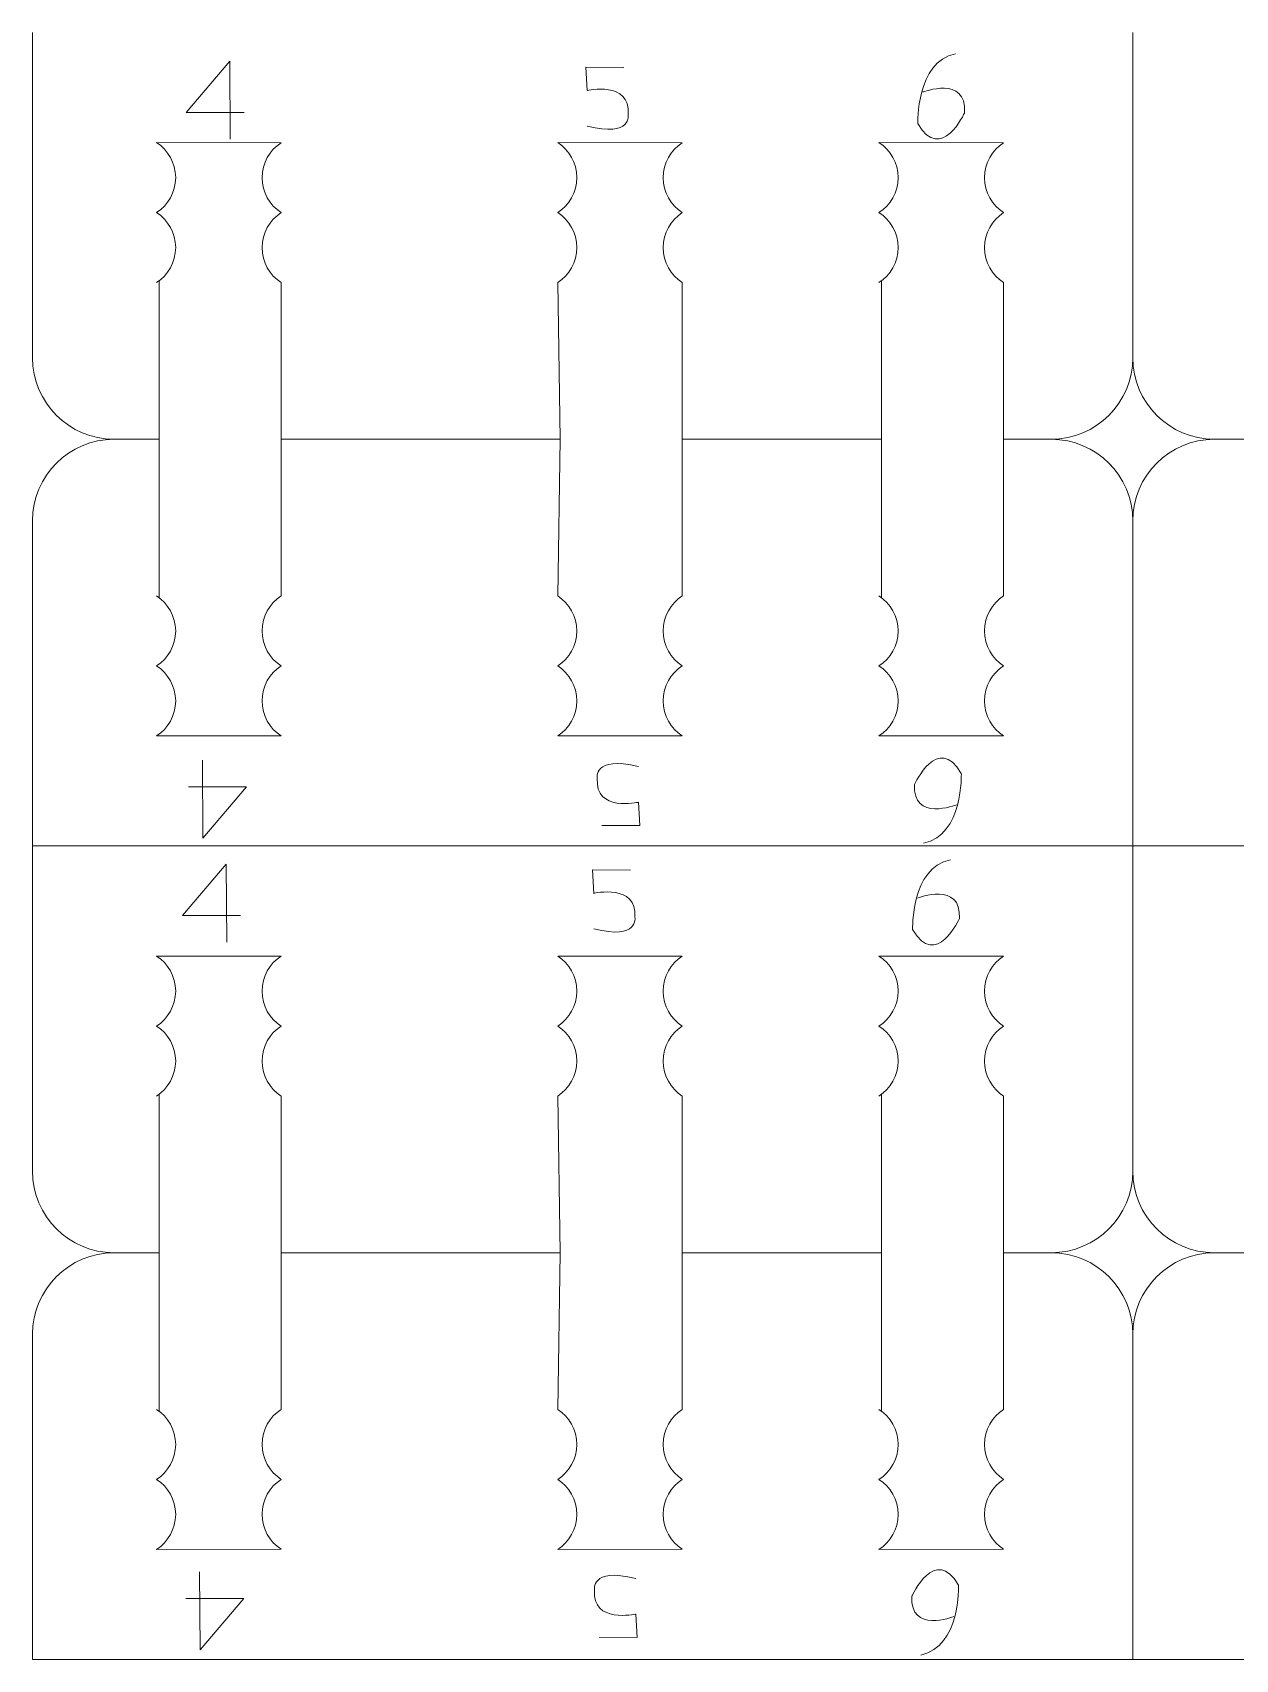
# Model space of a CAD drawing. Header units: centimetres. Extents: x -25 to 25, y -32.5 to 32.5.
# Drawn here: x -22.061 to -19.164, y 13.369 to 17.286 of the extents above; entities that cross this region are included whole.
import ezdxf

# ---------------------------------------------------------------- set-up
doc = ezdxf.new("R2010")
doc.units = ezdxf.units.CM
doc.header["$MEASUREMENT"] = 0
doc.layers.add('Capa 1', color=7, linetype='Continuous')

msp = doc.modelspace()

# ---------------------------------------------------------------- linework, layer by layer
at = {"layer": 'Capa 1', "color": 250, "lineweight": 9}
for points, knots in [([(-22.06083, 17.28598), (-22.06083, 16.83215), (-22.06083, 16.5028), (-22.06083, 16.5028), (-22.06083, 16.5028), (-22.06083, 16.395), (-21.97263, 16.3068), (-21.86483, 16.3068)], [0, 0, 0, 0, 0.3333333, 0.3333333, 0.3333333, 0.3333333, 1, 1, 1, 1]), ([(-19.41172, 17.28598), (-19.41172, 16.83215), (-19.41172, 16.5028), (-19.41172, 16.5028), (-19.41172, 16.5028), (-19.41172, 16.395), (-19.32352, 16.3068), (-19.21572, 16.3068)], [0, 0, 0, 0, 0.3333333, 0.3333333, 0.3333333, 0.3333333, 1, 1, 1, 1]), ([(-21.76224, 16.85253), (-21.73454, 16.87031), (-21.71618, 16.90139), (-21.71618, 16.93675), (-21.71618, 16.93675), (-21.71618, 16.97211), (-21.73454, 17.00319), (-21.76224, 17.02097)], [0, 0, 0, 0, 0.3333333, 0.3333333, 0.3333333, 0.3333333, 1, 1, 1, 1]), ([(-21.46223, 16.85237), (-21.48993, 16.87015), (-21.50829, 16.90123), (-21.50829, 16.93659), (-21.50829, 16.93659), (-21.50829, 16.97195), (-21.48993, 17.00303), (-21.46223, 17.02081)], [0, 0, 0, 0, 0.3333333, 0.3333333, 0.3333333, 0.3333333, 1, 1, 1, 1]), ([(-20.79631, 16.85253), (-20.76861, 16.87031), (-20.75025, 16.90139), (-20.75025, 16.93675), (-20.75025, 16.93675), (-20.75025, 16.97211), (-20.76861, 17.00319), (-20.79631, 17.02097)], [0, 0, 0, 0, 0.3333333, 0.3333333, 0.3333333, 0.3333333, 1, 1, 1, 1]), ([(-20.4963, 16.85237), (-20.524, 16.87015), (-20.54236, 16.90123), (-20.54236, 16.93659), (-20.54236, 16.93659), (-20.54236, 16.97195), (-20.524, 17.00303), (-20.4963, 17.02081)], [0, 0, 0, 0, 0.3333333, 0.3333333, 0.3333333, 0.3333333, 1, 1, 1, 1]), ([(-20.02275, 16.85253), (-19.99505, 16.87031), (-19.97669, 16.90139), (-19.97669, 16.93675), (-19.97669, 16.93675), (-19.97669, 16.97211), (-19.99505, 17.00319), (-20.02275, 17.02097)], [0, 0, 0, 0, 0.3333333, 0.3333333, 0.3333333, 0.3333333, 1, 1, 1, 1]), ([(-19.72274, 16.85237), (-19.75044, 16.87015), (-19.7688, 16.90123), (-19.7688, 16.93659), (-19.7688, 16.93659), (-19.7688, 16.97195), (-19.75044, 17.00303), (-19.72274, 17.02081)], [0, 0, 0, 0, 0.3333333, 0.3333333, 0.3333333, 0.3333333, 1, 1, 1, 1]), ([(-21.76224, 16.68409), (-21.73454, 16.70187), (-21.71618, 16.73295), (-21.71618, 16.76831), (-21.71618, 16.76831), (-21.71618, 16.80367), (-21.73454, 16.83475), (-21.76224, 16.85253)], [0, 0, 0, 0, 0.3333333, 0.3333333, 0.3333333, 0.3333333, 1, 1, 1, 1]), ([(-21.46223, 16.68393), (-21.48993, 16.70171), (-21.50829, 16.73279), (-21.50829, 16.76815), (-21.50829, 16.76815), (-21.50829, 16.80351), (-21.48993, 16.83459), (-21.46223, 16.85237)], [0, 0, 0, 0, 0.3333333, 0.3333333, 0.3333333, 0.3333333, 1, 1, 1, 1]), ([(-20.79631, 16.68409), (-20.76861, 16.70187), (-20.75025, 16.73295), (-20.75025, 16.76831), (-20.75025, 16.76831), (-20.75025, 16.80367), (-20.76861, 16.83475), (-20.79631, 16.85253)], [0, 0, 0, 0, 0.3333333, 0.3333333, 0.3333333, 0.3333333, 1, 1, 1, 1]), ([(-20.4963, 16.68393), (-20.524, 16.70171), (-20.54236, 16.73279), (-20.54236, 16.76815), (-20.54236, 16.76815), (-20.54236, 16.80351), (-20.524, 16.83459), (-20.4963, 16.85237)], [0, 0, 0, 0, 0.3333333, 0.3333333, 0.3333333, 0.3333333, 1, 1, 1, 1]), ([(-20.02275, 16.68409), (-19.99505, 16.70187), (-19.97669, 16.73295), (-19.97669, 16.76831), (-19.97669, 16.76831), (-19.97669, 16.80367), (-19.99505, 16.83475), (-20.02275, 16.85253)], [0, 0, 0, 0, 0.3333333, 0.3333333, 0.3333333, 0.3333333, 1, 1, 1, 1]), ([(-19.72274, 16.68393), (-19.75044, 16.70171), (-19.7688, 16.73279), (-19.7688, 16.76815), (-19.7688, 16.76815), (-19.7688, 16.80351), (-19.75044, 16.83459), (-19.72274, 16.85237)], [0, 0, 0, 0, 0.3333333, 0.3333333, 0.3333333, 0.3333333, 1, 1, 1, 1]), ([(-22.06083, 15.32762), (-22.06083, 15.78145), (-22.06083, 16.1108), (-22.06083, 16.1108), (-22.06083, 16.1108), (-22.06083, 16.2186), (-21.97263, 16.3068), (-21.86483, 16.3068), (-21.86483, 16.3068), (-21.86483, 16.3068), (-21.75623, 16.3068), (-21.75623, 16.3068), (-21.75623, 16.3068), (-21.75623, 16.3068), (-21.75623, 15.92533), (-21.75623, 15.92533)], [0, 0, 0, 0, 0.2, 0.2, 0.2, 0.2, 0.4, 0.4, 0.4, 0.4, 0.6, 0.6, 0.6, 0.6, 1, 1, 1, 1]), ([(-21.46223, 15.92967), (-21.46223, 15.92967), (-21.46223, 16.3068), (-21.46223, 16.3068), (-21.46223, 16.3068), (-21.46223, 16.3068), (-20.7903, 16.3068), (-20.7903, 16.3068), (-20.7903, 16.3068), (-20.7903, 16.3068), (-20.79631, 15.92951), (-20.79631, 15.92951)], [0, 0, 0, 0, 0.25, 0.25, 0.25, 0.25, 0.5, 0.5, 0.5, 0.5, 1, 1, 1, 1]), ([(-20.4963, 15.92967), (-20.4963, 15.92967), (-20.4963, 16.3068), (-20.4963, 16.3068), (-20.4963, 16.3068), (-20.4963, 16.3068), (-20.01674, 16.3068), (-20.01674, 16.3068), (-20.01674, 16.3068), (-20.01674, 16.3068), (-20.01674, 15.92533), (-20.01674, 15.92533)], [0, 0, 0, 0, 0.25, 0.25, 0.25, 0.25, 0.5, 0.5, 0.5, 0.5, 1, 1, 1, 1]), ([(-19.72274, 15.92967), (-19.72274, 15.92967), (-19.72274, 16.3068), (-19.72274, 16.3068), (-19.72274, 16.3068), (-19.72274, 16.3068), (-19.60772, 16.3068), (-19.60772, 16.3068), (-19.60772, 16.3068), (-19.49992, 16.3068), (-19.41172, 16.2186), (-19.41172, 16.1108)], [0, 0, 0, 0, 0.25, 0.25, 0.25, 0.25, 0.5, 0.5, 0.5, 0.5, 1, 1, 1, 1]), ([(-19.41172, 15.32762), (-19.41172, 15.78145), (-19.41172, 16.1108), (-19.41172, 16.1108), (-19.41172, 16.1108), (-19.41172, 16.2186), (-19.32352, 16.3068), (-19.21572, 16.3068), (-19.21572, 16.3068), (-19.21572, 16.3068), (-19.10712, 16.3068), (-19.10712, 16.3068), (-19.10712, 16.3068), (-19.10712, 16.3068), (-19.10712, 15.92533), (-19.10712, 15.92533)], [0, 0, 0, 0, 0.2, 0.2, 0.2, 0.2, 0.4, 0.4, 0.4, 0.4, 0.6, 0.6, 0.6, 0.6, 1, 1, 1, 1]), ([(-21.76224, 15.92951), (-21.73454, 15.91173), (-21.71618, 15.88065), (-21.71618, 15.84529), (-21.71618, 15.84529), (-21.71618, 15.80993), (-21.73454, 15.77885), (-21.76224, 15.76107)], [0, 0, 0, 0, 0.3333333, 0.3333333, 0.3333333, 0.3333333, 1, 1, 1, 1]), ([(-21.46223, 15.92967), (-21.48993, 15.91189), (-21.50829, 15.88081), (-21.50829, 15.84545), (-21.50829, 15.84545), (-21.50829, 15.81009), (-21.48993, 15.77901), (-21.46223, 15.76123)], [0, 0, 0, 0, 0.3333333, 0.3333333, 0.3333333, 0.3333333, 1, 1, 1, 1]), ([(-20.79631, 15.92951), (-20.76861, 15.91173), (-20.75025, 15.88065), (-20.75025, 15.84529), (-20.75025, 15.84529), (-20.75025, 15.80993), (-20.76861, 15.77885), (-20.79631, 15.76107)], [0, 0, 0, 0, 0.3333333, 0.3333333, 0.3333333, 0.3333333, 1, 1, 1, 1]), ([(-20.4963, 15.92967), (-20.524, 15.91189), (-20.54236, 15.88081), (-20.54236, 15.84545), (-20.54236, 15.84545), (-20.54236, 15.81009), (-20.524, 15.77901), (-20.4963, 15.76123)], [0, 0, 0, 0, 0.3333333, 0.3333333, 0.3333333, 0.3333333, 1, 1, 1, 1]), ([(-20.02275, 15.92951), (-19.99505, 15.91173), (-19.97669, 15.88065), (-19.97669, 15.84529), (-19.97669, 15.84529), (-19.97669, 15.80993), (-19.99505, 15.77885), (-20.02275, 15.76107)], [0, 0, 0, 0, 0.3333333, 0.3333333, 0.3333333, 0.3333333, 1, 1, 1, 1]), ([(-19.72274, 15.92967), (-19.75044, 15.91189), (-19.7688, 15.88081), (-19.7688, 15.84545), (-19.7688, 15.84545), (-19.7688, 15.81009), (-19.75044, 15.77901), (-19.72274, 15.76123)], [0, 0, 0, 0, 0.3333333, 0.3333333, 0.3333333, 0.3333333, 1, 1, 1, 1]), ([(-21.76224, 15.76107), (-21.73454, 15.74329), (-21.71618, 15.71221), (-21.71618, 15.67685), (-21.71618, 15.67685), (-21.71618, 15.64149), (-21.73454, 15.61041), (-21.76224, 15.59263)], [0, 0, 0, 0, 0.3333333, 0.3333333, 0.3333333, 0.3333333, 1, 1, 1, 1]), ([(-21.46223, 15.76123), (-21.48993, 15.74345), (-21.50829, 15.71237), (-21.50829, 15.67701), (-21.50829, 15.67701), (-21.50829, 15.64165), (-21.48993, 15.61057), (-21.46223, 15.59279)], [0, 0, 0, 0, 0.3333333, 0.3333333, 0.3333333, 0.3333333, 1, 1, 1, 1]), ([(-20.79631, 15.76107), (-20.76861, 15.74329), (-20.75025, 15.71221), (-20.75025, 15.67685), (-20.75025, 15.67685), (-20.75025, 15.64149), (-20.76861, 15.61041), (-20.79631, 15.59263)], [0, 0, 0, 0, 0.3333333, 0.3333333, 0.3333333, 0.3333333, 1, 1, 1, 1]), ([(-20.4963, 15.76123), (-20.524, 15.74345), (-20.54236, 15.71237), (-20.54236, 15.67701), (-20.54236, 15.67701), (-20.54236, 15.64165), (-20.524, 15.61057), (-20.4963, 15.59279)], [0, 0, 0, 0, 0.3333333, 0.3333333, 0.3333333, 0.3333333, 1, 1, 1, 1]), ([(-20.02275, 15.76107), (-19.99505, 15.74329), (-19.97669, 15.71221), (-19.97669, 15.67685), (-19.97669, 15.67685), (-19.97669, 15.64149), (-19.99505, 15.61041), (-20.02275, 15.59263)], [0, 0, 0, 0, 0.3333333, 0.3333333, 0.3333333, 0.3333333, 1, 1, 1, 1]), ([(-19.72274, 15.76123), (-19.75044, 15.74345), (-19.7688, 15.71237), (-19.7688, 15.67701), (-19.7688, 15.67701), (-19.7688, 15.64165), (-19.75044, 15.61057), (-19.72274, 15.59279)], [0, 0, 0, 0, 0.3333333, 0.3333333, 0.3333333, 0.3333333, 1, 1, 1, 1]), ([(-22.06083, 15.32762), (-22.06083, 14.87379), (-22.06083, 14.54444), (-22.06083, 14.54444), (-22.06083, 14.54444), (-22.06083, 14.43664), (-21.97263, 14.34844), (-21.86483, 14.34844)], [0, 0, 0, 0, 0.3333333, 0.3333333, 0.3333333, 0.3333333, 1, 1, 1, 1]), ([(-19.41172, 15.32762), (-19.41172, 14.87379), (-19.41172, 14.54444), (-19.41172, 14.54444), (-19.41172, 14.54444), (-19.41172, 14.43664), (-19.32352, 14.34844), (-19.21572, 14.34844)], [0, 0, 0, 0, 0.3333333, 0.3333333, 0.3333333, 0.3333333, 1, 1, 1, 1]), ([(-21.76224, 14.89417), (-21.73454, 14.91195), (-21.71618, 14.94303), (-21.71618, 14.97839), (-21.71618, 14.97839), (-21.71618, 15.01375), (-21.73454, 15.04483), (-21.76224, 15.06261)], [0, 0, 0, 0, 0.3333333, 0.3333333, 0.3333333, 0.3333333, 1, 1, 1, 1]), ([(-21.46223, 14.89401), (-21.48993, 14.91179), (-21.50829, 14.94287), (-21.50829, 14.97823), (-21.50829, 14.97823), (-21.50829, 15.01359), (-21.48993, 15.04467), (-21.46223, 15.06245)], [0, 0, 0, 0, 0.3333333, 0.3333333, 0.3333333, 0.3333333, 1, 1, 1, 1]), ([(-20.79631, 14.89417), (-20.76861, 14.91195), (-20.75025, 14.94303), (-20.75025, 14.97839), (-20.75025, 14.97839), (-20.75025, 15.01375), (-20.76861, 15.04483), (-20.79631, 15.06261)], [0, 0, 0, 0, 0.3333333, 0.3333333, 0.3333333, 0.3333333, 1, 1, 1, 1]), ([(-20.4963, 14.89401), (-20.524, 14.91179), (-20.54236, 14.94287), (-20.54236, 14.97823), (-20.54236, 14.97823), (-20.54236, 15.01359), (-20.524, 15.04467), (-20.4963, 15.06245)], [0, 0, 0, 0, 0.3333333, 0.3333333, 0.3333333, 0.3333333, 1, 1, 1, 1]), ([(-20.02275, 14.89417), (-19.99505, 14.91195), (-19.97669, 14.94303), (-19.97669, 14.97839), (-19.97669, 14.97839), (-19.97669, 15.01375), (-19.99505, 15.04483), (-20.02275, 15.06261)], [0, 0, 0, 0, 0.3333333, 0.3333333, 0.3333333, 0.3333333, 1, 1, 1, 1]), ([(-19.72274, 14.89401), (-19.75044, 14.91179), (-19.7688, 14.94287), (-19.7688, 14.97823), (-19.7688, 14.97823), (-19.7688, 15.01359), (-19.75044, 15.04467), (-19.72274, 15.06245)], [0, 0, 0, 0, 0.3333333, 0.3333333, 0.3333333, 0.3333333, 1, 1, 1, 1]), ([(-21.76224, 14.72573), (-21.73454, 14.74351), (-21.71618, 14.77459), (-21.71618, 14.80995), (-21.71618, 14.80995), (-21.71618, 14.84531), (-21.73454, 14.87639), (-21.76224, 14.89417)], [0, 0, 0, 0, 0.3333333, 0.3333333, 0.3333333, 0.3333333, 1, 1, 1, 1]), ([(-21.46223, 14.72557), (-21.48993, 14.74335), (-21.50829, 14.77443), (-21.50829, 14.80979), (-21.50829, 14.80979), (-21.50829, 14.84515), (-21.48993, 14.87623), (-21.46223, 14.89401)], [0, 0, 0, 0, 0.3333333, 0.3333333, 0.3333333, 0.3333333, 1, 1, 1, 1]), ([(-20.79631, 14.72573), (-20.76861, 14.74351), (-20.75025, 14.77459), (-20.75025, 14.80995), (-20.75025, 14.80995), (-20.75025, 14.84531), (-20.76861, 14.87639), (-20.79631, 14.89417)], [0, 0, 0, 0, 0.3333333, 0.3333333, 0.3333333, 0.3333333, 1, 1, 1, 1]), ([(-20.4963, 14.72557), (-20.524, 14.74335), (-20.54236, 14.77443), (-20.54236, 14.80979), (-20.54236, 14.80979), (-20.54236, 14.84515), (-20.524, 14.87623), (-20.4963, 14.89401)], [0, 0, 0, 0, 0.3333333, 0.3333333, 0.3333333, 0.3333333, 1, 1, 1, 1]), ([(-20.02275, 14.72573), (-19.99505, 14.74351), (-19.97669, 14.77459), (-19.97669, 14.80995), (-19.97669, 14.80995), (-19.97669, 14.84531), (-19.99505, 14.87639), (-20.02275, 14.89417)], [0, 0, 0, 0, 0.3333333, 0.3333333, 0.3333333, 0.3333333, 1, 1, 1, 1]), ([(-19.72274, 14.72557), (-19.75044, 14.74335), (-19.7688, 14.77443), (-19.7688, 14.80979), (-19.7688, 14.80979), (-19.7688, 14.84515), (-19.75044, 14.87623), (-19.72274, 14.89401)], [0, 0, 0, 0, 0.3333333, 0.3333333, 0.3333333, 0.3333333, 1, 1, 1, 1]), ([(-22.06083, 13.36926), (-22.06083, 13.82309), (-22.06083, 14.15244), (-22.06083, 14.15244), (-22.06083, 14.15244), (-22.06083, 14.26024), (-21.97263, 14.34844), (-21.86483, 14.34844), (-21.86483, 14.34844), (-21.86483, 14.34844), (-21.75623, 14.34844), (-21.75623, 14.34844), (-21.75623, 14.34844), (-21.75623, 14.34844), (-21.75623, 13.96697), (-21.75623, 13.96697)], [0, 0, 0, 0, 0.2, 0.2, 0.2, 0.2, 0.4, 0.4, 0.4, 0.4, 0.6, 0.6, 0.6, 0.6, 1, 1, 1, 1]), ([(-21.46223, 13.97131), (-21.46223, 13.97131), (-21.46223, 14.34844), (-21.46223, 14.34844), (-21.46223, 14.34844), (-21.46223, 14.34844), (-20.7903, 14.34844), (-20.7903, 14.34844), (-20.7903, 14.34844), (-20.7903, 14.34844), (-20.79631, 13.97115), (-20.79631, 13.97115)], [0, 0, 0, 0, 0.25, 0.25, 0.25, 0.25, 0.5, 0.5, 0.5, 0.5, 1, 1, 1, 1]), ([(-20.4963, 13.97131), (-20.4963, 13.97131), (-20.4963, 14.34844), (-20.4963, 14.34844), (-20.4963, 14.34844), (-20.4963, 14.34844), (-20.01674, 14.34844), (-20.01674, 14.34844), (-20.01674, 14.34844), (-20.01674, 14.34844), (-20.01674, 13.96697), (-20.01674, 13.96697)], [0, 0, 0, 0, 0.25, 0.25, 0.25, 0.25, 0.5, 0.5, 0.5, 0.5, 1, 1, 1, 1]), ([(-19.72274, 13.97131), (-19.72274, 13.97131), (-19.72274, 14.34844), (-19.72274, 14.34844), (-19.72274, 14.34844), (-19.72274, 14.34844), (-19.60772, 14.34844), (-19.60772, 14.34844), (-19.60772, 14.34844), (-19.49992, 14.34844), (-19.41172, 14.26024), (-19.41172, 14.15244)], [0, 0, 0, 0, 0.25, 0.25, 0.25, 0.25, 0.5, 0.5, 0.5, 0.5, 1, 1, 1, 1]), ([(-19.41172, 13.36926), (-19.41172, 13.82309), (-19.41172, 14.15244), (-19.41172, 14.15244), (-19.41172, 14.15244), (-19.41172, 14.26024), (-19.32352, 14.34844), (-19.21572, 14.34844), (-19.21572, 14.34844), (-19.21572, 14.34844), (-19.10712, 14.34844), (-19.10712, 14.34844), (-19.10712, 14.34844), (-19.10712, 14.34844), (-19.10712, 13.96697), (-19.10712, 13.96697)], [0, 0, 0, 0, 0.2, 0.2, 0.2, 0.2, 0.4, 0.4, 0.4, 0.4, 0.6, 0.6, 0.6, 0.6, 1, 1, 1, 1]), ([(-21.76224, 13.97115), (-21.73454, 13.95337), (-21.71618, 13.92229), (-21.71618, 13.88693), (-21.71618, 13.88693), (-21.71618, 13.85157), (-21.73454, 13.82049), (-21.76224, 13.80271)], [0, 0, 0, 0, 0.3333333, 0.3333333, 0.3333333, 0.3333333, 1, 1, 1, 1]), ([(-21.46223, 13.97131), (-21.48993, 13.95353), (-21.50829, 13.92245), (-21.50829, 13.88709), (-21.50829, 13.88709), (-21.50829, 13.85173), (-21.48993, 13.82065), (-21.46223, 13.80287)], [0, 0, 0, 0, 0.3333333, 0.3333333, 0.3333333, 0.3333333, 1, 1, 1, 1]), ([(-20.79631, 13.97115), (-20.76861, 13.95337), (-20.75025, 13.92229), (-20.75025, 13.88693), (-20.75025, 13.88693), (-20.75025, 13.85157), (-20.76861, 13.82049), (-20.79631, 13.80271)], [0, 0, 0, 0, 0.3333333, 0.3333333, 0.3333333, 0.3333333, 1, 1, 1, 1]), ([(-20.4963, 13.97131), (-20.524, 13.95353), (-20.54236, 13.92245), (-20.54236, 13.88709), (-20.54236, 13.88709), (-20.54236, 13.85173), (-20.524, 13.82065), (-20.4963, 13.80287)], [0, 0, 0, 0, 0.3333333, 0.3333333, 0.3333333, 0.3333333, 1, 1, 1, 1]), ([(-20.02275, 13.97115), (-19.99505, 13.95337), (-19.97669, 13.92229), (-19.97669, 13.88693), (-19.97669, 13.88693), (-19.97669, 13.85157), (-19.99505, 13.82049), (-20.02275, 13.80271)], [0, 0, 0, 0, 0.3333333, 0.3333333, 0.3333333, 0.3333333, 1, 1, 1, 1]), ([(-19.72274, 13.97131), (-19.75044, 13.95353), (-19.7688, 13.92245), (-19.7688, 13.88709), (-19.7688, 13.88709), (-19.7688, 13.85173), (-19.75044, 13.82065), (-19.72274, 13.80287)], [0, 0, 0, 0, 0.3333333, 0.3333333, 0.3333333, 0.3333333, 1, 1, 1, 1]), ([(-21.76224, 13.80271), (-21.73454, 13.78493), (-21.71618, 13.75385), (-21.71618, 13.71849), (-21.71618, 13.71849), (-21.71618, 13.68313), (-21.73454, 13.65205), (-21.76224, 13.63427)], [0, 0, 0, 0, 0.3333333, 0.3333333, 0.3333333, 0.3333333, 1, 1, 1, 1]), ([(-21.46223, 13.80287), (-21.48993, 13.78509), (-21.50829, 13.75401), (-21.50829, 13.71865), (-21.50829, 13.71865), (-21.50829, 13.68329), (-21.48993, 13.65221), (-21.46223, 13.63443)], [0, 0, 0, 0, 0.3333333, 0.3333333, 0.3333333, 0.3333333, 1, 1, 1, 1]), ([(-20.79631, 13.80271), (-20.76861, 13.78493), (-20.75025, 13.75385), (-20.75025, 13.71849), (-20.75025, 13.71849), (-20.75025, 13.68313), (-20.76861, 13.65205), (-20.79631, 13.63427)], [0, 0, 0, 0, 0.3333333, 0.3333333, 0.3333333, 0.3333333, 1, 1, 1, 1]), ([(-20.4963, 13.80287), (-20.524, 13.78509), (-20.54236, 13.75401), (-20.54236, 13.71865), (-20.54236, 13.71865), (-20.54236, 13.68329), (-20.524, 13.65221), (-20.4963, 13.63443)], [0, 0, 0, 0, 0.3333333, 0.3333333, 0.3333333, 0.3333333, 1, 1, 1, 1]), ([(-20.02275, 13.80271), (-19.99505, 13.78493), (-19.97669, 13.75385), (-19.97669, 13.71849), (-19.97669, 13.71849), (-19.97669, 13.68313), (-19.99505, 13.65205), (-20.02275, 13.63427)], [0, 0, 0, 0, 0.3333333, 0.3333333, 0.3333333, 0.3333333, 1, 1, 1, 1]), ([(-19.72274, 13.80287), (-19.75044, 13.78509), (-19.7688, 13.75401), (-19.7688, 13.71865), (-19.7688, 13.71865), (-19.7688, 13.68329), (-19.75044, 13.65221), (-19.72274, 13.63443)], [0, 0, 0, 0, 0.3333333, 0.3333333, 0.3333333, 0.3333333, 1, 1, 1, 1])]:
    msp.add_open_spline(points, degree=3, knots=knots, dxfattribs=at)
at = {"layer": 'Capa 1', "color": 22, "lineweight": 9}
for points, knots in [([(-19.91734, 17.14248), (-19.91734, 17.14248), (-19.81142, 17.18384), (-19.81647, 17.09341), (-19.81647, 17.09341), (-19.81647, 17.09341), (-19.87276, 16.9692), (-19.92913, 17.06681), (-19.92913, 17.06681), (-19.92913, 17.06681), (-19.93417, 17.21478), (-19.83838, 17.23493)], [0, 0, 0, 0, 0.25, 0.25, 0.25, 0.25, 0.5, 0.5, 0.5, 0.5, 1, 1, 1, 1]), ([(-21.55124, 17.09323), (-21.55124, 17.09323), (-21.6909, 17.09323), (-21.6909, 17.09323), (-21.6909, 17.09323), (-21.6909, 17.09323), (-21.58585, 17.21684), (-21.58585, 17.21684), (-21.58585, 17.21684), (-21.58585, 17.21684), (-21.58464, 17.02893), (-21.58464, 17.02893)], [0, 0, 0, 0, 0.25, 0.25, 0.25, 0.25, 0.5, 0.5, 0.5, 0.5, 1, 1, 1, 1]), ([(-20.63744, 17.20215), (-20.63744, 17.20215), (-20.72891, 17.2027), (-20.72891, 17.2027), (-20.72891, 17.2027), (-20.72891, 17.2027), (-20.72562, 17.14632), (-20.72562, 17.14632)], [0, 0, 0, 0, 0.3333333, 0.3333333, 0.3333333, 0.3333333, 1, 1, 1, 1]), ([(-20.72562, 17.14632), (-20.72562, 17.14632), (-20.62053, 17.17038), (-20.62671, 17.08915), (-20.62671, 17.08915), (-20.62671, 17.08915), (-20.6156, 17.03346), (-20.72562, 17.06067)], [0, 0, 0, 0, 0.3333333, 0.3333333, 0.3333333, 0.3333333, 1, 1, 1, 1]), ([(-19.8363, 15.42667), (-19.8363, 15.42667), (-19.94222, 15.38531), (-19.93717, 15.47574), (-19.93717, 15.47574), (-19.93717, 15.47574), (-19.88088, 15.59995), (-19.82451, 15.50234), (-19.82451, 15.50234), (-19.82451, 15.50234), (-19.81947, 15.35437), (-19.91526, 15.33422)], [0, 0, 0, 0, 0.25, 0.25, 0.25, 0.25, 0.5, 0.5, 0.5, 0.5, 1, 1, 1, 1]), ([(-21.68534, 15.47021), (-21.68534, 15.47021), (-21.54568, 15.47021), (-21.54568, 15.47021), (-21.54568, 15.47021), (-21.54568, 15.47021), (-21.65073, 15.3466), (-21.65073, 15.3466), (-21.65073, 15.3466), (-21.65073, 15.3466), (-21.65194, 15.53451), (-21.65194, 15.53451)], [0, 0, 0, 0, 0.25, 0.25, 0.25, 0.25, 0.5, 0.5, 0.5, 0.5, 1, 1, 1, 1]), ([(-20.60209, 15.43299), (-20.60209, 15.43299), (-20.70718, 15.40893), (-20.701, 15.49016), (-20.701, 15.49016), (-20.701, 15.49016), (-20.71211, 15.54585), (-20.60209, 15.51864)], [0, 0, 0, 0, 0.3333333, 0.3333333, 0.3333333, 0.3333333, 1, 1, 1, 1]), ([(-20.69027, 15.37716), (-20.69027, 15.37716), (-20.5988, 15.37661), (-20.5988, 15.37661), (-20.5988, 15.37661), (-20.5988, 15.37661), (-20.60209, 15.43299), (-20.60209, 15.43299)], [0, 0, 0, 0, 0.3333333, 0.3333333, 0.3333333, 0.3333333, 1, 1, 1, 1]), ([(-21.55986, 15.16019), (-21.55986, 15.16019), (-21.69952, 15.16019), (-21.69952, 15.16019), (-21.69952, 15.16019), (-21.69952, 15.16019), (-21.59447, 15.2838), (-21.59447, 15.2838), (-21.59447, 15.2838), (-21.59447, 15.2838), (-21.59326, 15.09589), (-21.59326, 15.09589)], [0, 0, 0, 0, 0.25, 0.25, 0.25, 0.25, 0.5, 0.5, 0.5, 0.5, 1, 1, 1, 1]), ([(-19.9299, 15.20224), (-19.9299, 15.20224), (-19.82398, 15.2436), (-19.82903, 15.15317), (-19.82903, 15.15317), (-19.82903, 15.15317), (-19.88532, 15.02896), (-19.94169, 15.12657), (-19.94169, 15.12657), (-19.94169, 15.12657), (-19.94673, 15.27454), (-19.85094, 15.29469)], [0, 0, 0, 0, 0.25, 0.25, 0.25, 0.25, 0.5, 0.5, 0.5, 0.5, 1, 1, 1, 1]), ([(-20.62113, 15.26948), (-20.62113, 15.26948), (-20.7126, 15.27003), (-20.7126, 15.27003), (-20.7126, 15.27003), (-20.7126, 15.27003), (-20.70931, 15.21365), (-20.70931, 15.21365)], [0, 0, 0, 0, 0.3333333, 0.3333333, 0.3333333, 0.3333333, 1, 1, 1, 1]), ([(-20.70931, 15.21365), (-20.70931, 15.21365), (-20.60422, 15.23771), (-20.6104, 15.15648), (-20.6104, 15.15648), (-20.6104, 15.15648), (-20.59929, 15.10079), (-20.70931, 15.128)], [0, 0, 0, 0, 0.3333333, 0.3333333, 0.3333333, 0.3333333, 1, 1, 1, 1]), ([(-19.8428, 13.47237), (-19.8428, 13.47237), (-19.94872, 13.43101), (-19.94367, 13.52144), (-19.94367, 13.52144), (-19.94367, 13.52144), (-19.88738, 13.64565), (-19.83101, 13.54804), (-19.83101, 13.54804), (-19.83101, 13.54804), (-19.82597, 13.40007), (-19.92176, 13.37992)], [0, 0, 0, 0, 0.25, 0.25, 0.25, 0.25, 0.5, 0.5, 0.5, 0.5, 1, 1, 1, 1]), ([(-20.60859, 13.47869), (-20.60859, 13.47869), (-20.71368, 13.45463), (-20.7075, 13.53586), (-20.7075, 13.53586), (-20.7075, 13.53586), (-20.71861, 13.59155), (-20.60859, 13.56434)], [0, 0, 0, 0, 0.3333333, 0.3333333, 0.3333333, 0.3333333, 1, 1, 1, 1]), ([(-21.69184, 13.51591), (-21.69184, 13.51591), (-21.55218, 13.51591), (-21.55218, 13.51591), (-21.55218, 13.51591), (-21.55218, 13.51591), (-21.65723, 13.3923), (-21.65723, 13.3923), (-21.65723, 13.3923), (-21.65723, 13.3923), (-21.65844, 13.58021), (-21.65844, 13.58021)], [0, 0, 0, 0, 0.25, 0.25, 0.25, 0.25, 0.5, 0.5, 0.5, 0.5, 1, 1, 1, 1]), ([(-20.69677, 13.42286), (-20.69677, 13.42286), (-20.6053, 13.42231), (-20.6053, 13.42231), (-20.6053, 13.42231), (-20.6053, 13.42231), (-20.60859, 13.47869), (-20.60859, 13.47869)], [0, 0, 0, 0, 0.3333333, 0.3333333, 0.3333333, 0.3333333, 1, 1, 1, 1])]:
    msp.add_open_spline(points, degree=3, knots=knots, dxfattribs=at)
at = {"layer": 'Capa 1', "color": 250, "lineweight": 9}
for points in [[(-21.76224, 17.02097), (-21.76224, 17.02097), (-21.46223, 17.02081), (-21.46223, 17.02081)], [(-20.79631, 17.02097), (-20.79631, 17.02097), (-20.4963, 17.02081), (-20.4963, 17.02081)], [(-20.02275, 17.02097), (-20.02275, 17.02097), (-19.72274, 17.02081), (-19.72274, 17.02081)], [(-21.75623, 16.3068), (-21.75623, 16.3068), (-21.75623, 16.68827), (-21.75623, 16.68827)], [(-20.01674, 16.3068), (-20.01674, 16.3068), (-20.01674, 16.68827), (-20.01674, 16.68827)], [(-21.46223, 16.68393), (-21.46223, 16.68393), (-21.46223, 16.3068), (-21.46223, 16.3068)], [(-20.7903, 16.3068), (-20.7903, 16.3068), (-20.79631, 16.68409), (-20.79631, 16.68409)], [(-20.4963, 16.68393), (-20.4963, 16.68393), (-20.4963, 16.3068), (-20.4963, 16.3068)], [(-19.72274, 16.68393), (-19.72274, 16.68393), (-19.72274, 16.3068), (-19.72274, 16.3068)], [(-19.60772, 16.3068), (-19.49992, 16.3068), (-19.41172, 16.395), (-19.41172, 16.5028)], [(-21.76224, 15.59263), (-21.76224, 15.59263), (-21.46223, 15.59279), (-21.46223, 15.59279)], [(-20.79631, 15.59263), (-20.79631, 15.59263), (-20.4963, 15.59279), (-20.4963, 15.59279)], [(-20.02275, 15.59263), (-20.02275, 15.59263), (-19.72274, 15.59279), (-19.72274, 15.59279)], [(-22.06083, 15.32762), (-22.06083, 15.32762), (-19.41172, 15.32762), (-19.41172, 15.32762)], [(-19.41172, 15.32762), (-19.41172, 15.32762), (-16.76261, 15.32762), (-16.76261, 15.32762)], [(-21.76224, 15.06261), (-21.76224, 15.06261), (-21.46223, 15.06245), (-21.46223, 15.06245)], [(-20.79631, 15.06261), (-20.79631, 15.06261), (-20.4963, 15.06245), (-20.4963, 15.06245)], [(-20.02275, 15.06261), (-20.02275, 15.06261), (-19.72274, 15.06245), (-19.72274, 15.06245)], [(-21.75623, 14.34844), (-21.75623, 14.34844), (-21.75623, 14.72991), (-21.75623, 14.72991)], [(-20.01674, 14.34844), (-20.01674, 14.34844), (-20.01674, 14.72991), (-20.01674, 14.72991)], [(-21.46223, 14.72557), (-21.46223, 14.72557), (-21.46223, 14.34844), (-21.46223, 14.34844)], [(-20.7903, 14.34844), (-20.7903, 14.34844), (-20.79631, 14.72573), (-20.79631, 14.72573)], [(-20.4963, 14.72557), (-20.4963, 14.72557), (-20.4963, 14.34844), (-20.4963, 14.34844)], [(-19.72274, 14.72557), (-19.72274, 14.72557), (-19.72274, 14.34844), (-19.72274, 14.34844)], [(-19.60772, 14.34844), (-19.49992, 14.34844), (-19.41172, 14.43664), (-19.41172, 14.54444)], [(-21.76224, 13.63427), (-21.76224, 13.63427), (-21.46223, 13.63443), (-21.46223, 13.63443)], [(-20.79631, 13.63427), (-20.79631, 13.63427), (-20.4963, 13.63443), (-20.4963, 13.63443)], [(-20.02275, 13.63427), (-20.02275, 13.63427), (-19.72274, 13.63443), (-19.72274, 13.63443)], [(-22.06083, 13.36926), (-22.06083, 13.36926), (-19.41172, 13.36926), (-19.41172, 13.36926)], [(-19.41172, 13.36926), (-19.41172, 13.36926), (-16.76261, 13.36926), (-16.76261, 13.36926)]]:
    msp.add_open_spline(points, degree=3, dxfattribs=at)

doc.saveas('drawing.dxf')
